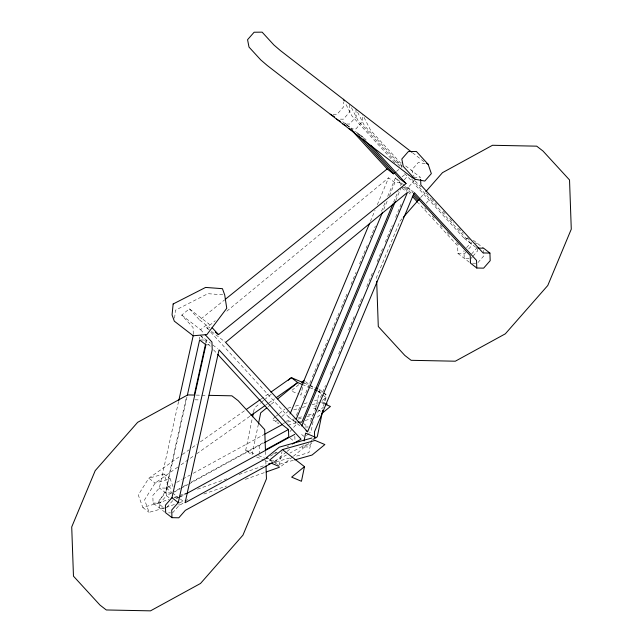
<?xml version="1.0" encoding="UTF-8"?>
<svg xmlns="http://www.w3.org/2000/svg" width="643" height="643" viewBox="0 0 643 643"><rect width="100%" height="100%" fill="white"/><g stroke="black" fill="none" stroke-linecap="round" stroke-linejoin="round"><path stroke-width="0.48" stroke-dasharray="3.21 2.41" d="M174.615 318.172L175.41 310.223L207.866 293.682L222.719 294.783M258.39 424.091L252.016 455.043L245.714 450.172L252.394 417.781M253.599 411.89L254.411 407.959L260.576 402.912M273.701 461.811L279.416 464.222L282.028 451.555M302.572 387.295L300.972 395.075L298.545 394.055M303.199 444.9L302.612 447.737L306.59 444.482M313.077 421.695L310.995 431.815L309.452 433.077M315.641 409.245L319.692 389.602L317.867 388.83M311.517 439.933L308.913 452.608L294.51 456.659M323.558 406.247L325.985 394.472L323.622 392.648M326.017 397.495L324.876 403.024L321.178 401.465L326.017 397.495L322.079 394.448M178.585 401.473L159.376 487.973L152.817 495.448L153.082 503.051L164.889 512.182M153.082 503.051L159.914 503.188L166.473 495.721L166.207 488.117L186.285 397.695M199.298 339.118L199.732 337.165M186.944 397.044L165.669 492.843L159.11 500.318L159.384 507.922L166.215 508.058L172.774 500.592L170.411 498.767M205.816 342.976L206.459 340.083L199.627 339.946M299.751 425.674L288.731 417.154L290.242 413.521M370.4 221.377L375.038 210.253M377.361 204.691L388.573 177.814L394.866 182.684L401.698 182.821L404.415 185.779M296.327 415.45L300.538 405.347M303.609 398.001L309.363 384.201M309.749 383.276L310.907 380.503M312.45 376.798L318.237 362.925M320.937 356.455L327.882 339.809M331.74 330.558L337.527 316.686M337.913 315.761L339.07 312.98M341.385 307.434L347.172 293.562M351.03 284.31L356.045 272.286M359.517 263.968L365.69 249.162M366.076 248.238L367.233 245.465M370.32 238.063L375.343 226.047M381.516 211.242L385.374 201.998M387.689 196.445L395.405 177.95L401.698 182.821L400.541 185.594M383.686 209.481L387.158 201.163M389.473 195.617L394.866 182.684M393.604 202.223L398.226 191.132M395.766 200.487L400.782 188.471M310.465 421.486L315.858 408.546M320.487 397.454L325.503 385.446M330.124 374.355L334.368 364.187M338.604 354.028L344.005 341.087M348.627 329.996L354.414 316.139M358.264 306.896L362.507 296.728M366.743 286.569L372.916 271.78M377.152 261.613L382.553 248.68M385.253 242.21L392.19 225.572M395.662 217.262L401.055 204.321M406.456 191.381L407.992 187.692L414.558 180.217M173.007 486.606L170.194 478.842L155.116 483.078L148.822 478.207L163.901 473.971L168.426 486.47L157.873 503.212L142.802 507.456L138.269 494.949L148.822 478.207L179.14 456.835M404.318 179.831L408.257 175.346M401.955 218.805L400.034 220.991L376.541 277.31L376.613 279.279M420.602 197.578L424.533 193.093M426.237 203.196L430.834 197.964M172.509 512.929L179.067 505.462L184.316 502.585M289.929 431.614L295.828 424.894L295.692 421.093M466.553 247.684L470.491 243.199L410.29 177.564M466.046 252.048L464.736 253.543L457.904 253.406L457.639 245.795L418.4 203.019M468.675 249.058L471.295 246.076L471.166 242.266M471.544 254.041L476.785 248.069L475.434 246.599M471.038 258.414L472.348 256.919M472.999 256.171L477.596 250.939L477.524 249.042M311.63 443.019L308.158 446.973L301.326 446.837L289.905 453.09M477.99 262.537L483.89 255.81L483.689 250.111M208.075 329.216L206.724 327.745L215.236 320.728M226.842 311.156L388.573 177.814M193.294 334.127L193.061 327.472L181.712 315.094L189.372 308.825L208.26 323.437L210.824 326.226M181.712 315.094L200.6 329.706L208.26 323.437M261.347 402.285L263.662 400.388M264.426 399.761L271.362 394.079M268.324 406.601L270.615 404.72M271.386 404.093L275.501 400.718M298.802 384.691L291.166 390.944L297.733 393.709M275.574 416.656L272.021 419.574L278.258 422.202M276.289 416.077L278.62 414.164M279.392 413.529L284.833 409.085M278.017 419.678L275.164 422.009L278.732 423.512M281.763 416.6L287.976 411.512M317.2 404.72L313.205 407.983L315.713 409.044M317.224 412.259L323.453 407.156M319.868 415.105L317.61 416.961L314.781 417.749M286.336 452.005L274.006 462.1L276.369 463.925M287.108 451.37L290.957 448.219M306.373 435.6L308.68 433.704M312.458 439.675L314.66 437.875L314.716 439.507M292.637 456.876L280.308 466.971L277.157 464.535M293.401 456.241L308.817 443.622M313.438 439.836L315.753 437.947M189.372 308.825L199.619 319.997L224.624 299.863M396.53 171.335L398.845 169.471M402.052 176.825L405.138 174.341M182.419 454.521L188.97 449.899M192.249 447.584L197.168 444.12M200.447 441.813L245.513 410.033M261.082 399.054L269.272 393.275M177.798 467.091L155.116 483.078L144.571 499.82L149.096 512.326L164.174 508.083L157.873 503.212L169.205 499.201M181.085 464.768L193.398 456.088M196.686 453.773L250.055 416.142M265.647 405.146L268.091 403.418M268.903 402.848L274.569 398.853M171.528 492.964L165.669 492.843L159.376 487.973L166.207 488.117L172.332 484.758M176.696 482.371L181.937 479.501M182.805 479.019L189.789 475.201M193.278 473.288L263.927 434.604M171.4 493.028L166.473 495.721L169.623 498.156M179.927 488.35L174.719 491.34M183.432 486.438L187.804 484.042M191.309 482.121L263.984 442.328M174.253 492.024L180.378 488.672M181.254 488.19L188.254 484.356M189.13 483.882L263.461 443.18M176.27 498.671L178.023 497.714M178.899 497.232L185.899 493.398M174.896 497.778L178.794 497.851L185.795 494.017M273.476 453.765L277.784 451.41M270.309 456.064L277.334 452.214M287.003 446.925L288.755 445.961M274.095 461.746L286.392 455.011M173.923 497.529L178.65 495.857M179.59 495.528L185.256 493.519M197.53 489.178L226.802 478.81M239.075 474.47L265.511 465.106M166.055 507.415L174.558 504.409M179.276 502.738L183.994 501.066M184.943 500.728L187.772 499.724M203.823 494.041L226.489 486.02M245.369 479.34L265.197 472.316M287.71 408.273L291.552 407.188M295.394 406.111L300.193 404.76M304.026 403.683L308.833 402.333M314.588 400.71L317.473 399.898L320.431 401.152M293.755 409.888L298.561 408.538M302.411 407.453L307.225 406.103M312.04 404.752L320.616 402.333M285.974 421.261L294.631 418.826M298.481 417.749L303.295 416.391M308.101 415.04L313.88 413.417M282.775 423.432L286.617 422.355M287.582 422.081L294.301 420.192M298.135 419.115L301.977 418.03M306.775 416.68L313.495 414.791M287.855 425.328L297.476 422.62M305.176 420.458L311.911 418.561M289.712 458.009L276.273 461.787L272.704 460.284M279.416 464.222L293.819 460.171M333.146 114.245L337.045 114.325L343.603 106.859L343.434 102.1M340.412 119.14L343.346 119.196L349.905 111.729L349.631 104.118M346.714 124.003L349.639 124.067L356.198 116.6L355.925 108.988M350.081 128.817L355.933 128.938L362.491 121.463L362.29 115.764M395.839 162.759L401.69 162.872M413.746 177.347L420.578 177.484L404.053 164.696M401.168 187.547L407.992 187.692L413.505 191.952M404.664 173.425L464.198 238.328L468.096 238.408M475.37 243.295L477.323 243.335M469.085 258.373L464.206 258.277L463.933 250.666M472.452 263.18L477.331 263.284M205.921 344.817L210.8 344.913M196.228 395.099L207.118 395.316M194.909 399.809L200.544 399.93M295.024 422.025L296.978 422.057M305.224 426.968L308.15 427.024L303.432 423.375M168.603 512.849L170.556 512.889M425.2 163.724L418.352 162.422L411.793 169.889L414.044 176.415M304.179 383.059L308.736 384.988M309.653 385.366L315.126 387.681M302.347 384.506L309.01 387.319M309.822 387.657L314.668 389.698M318.148 391.169L322.505 393.002M323.373 393.371L325.985 394.472M321.508 402.711L325.077 404.214M317.996 410.009L321.524 411.496M245.714 450.172L254.845 454.022M258.494 455.557L264.884 458.25M256.573 456.964L263.879 460.042M264.787 460.428L268.444 461.963M342.743 121.752L352.894 129.613M346.529 125.112L351.544 128.134M355.33 131.493L364.139 137.875L366.164 140.086M357.452 133.84L359.959 135.351M360.795 135.858L364.139 137.875M412.589 152.817L424.396 161.956M473.385 240.289L483.616 248.206M401.947 188.158L405.886 191.204M464.198 238.328L476.785 248.069M457.904 253.406L469.711 262.537M319.692 389.602L322.842 392.037M305.554 381.669L309.492 384.715M310.28 385.318L314.21 388.364M318.148 391.41L321.299 393.846M199.619 319.997L209.851 327.914M206.724 327.745L210.655 330.783M211.443 331.394L225.613 342.357M200.166 335.212L210.39 343.129M212.753 344.953L217.479 348.602M301.591 434.499L303.954 436.324M290.306 438.317L294.245 441.355M163.901 473.971L170.194 478.842M168.426 486.47L172.356 489.516M166.207 488.117L171.713 492.377M172.501 492.98L178.794 497.851M180.37 499.072L185.096 502.722M142.802 507.456L149.096 512.326M400.967 163.41L370.698 130.408L362.668 114.735M402.068 166.609L364.396 125.538L356.375 109.865M415.233 180.956L420.659 186.872M426.084 192.787L429.476 196.485M431.509 198.703L436.91 204.595M442.995 211.226L446.379 214.915M449.754 218.596L453.813 223.017M458.539 228.177L463.273 233.337M467.324 237.757L470.033 240.699M399.809 166.143L358.103 120.667L350.965 106.73M394.858 162.735L351.809 115.796L345.114 102.735M357.838 133.005L359.863 135.215M407.992 187.692L412.742 192.86M405.09 186.518L412.549 194.652M424.734 207.93L426.084 209.409M432.168 216.04L434.194 218.25M440.278 224.881L442.304 227.092M447.038 232.244L450.413 235.933M456.498 242.564L459.198 245.513M345.243 123.263L348.627 126.952M395.405 177.95L401.489 184.589M404.198 187.539L411.641 195.649M210.775 332.166L288.731 417.154M200.6 329.706L203.935 333.347M200.833 335.943L210.269 346.231M213.637 349.905L217.004 353.57M401.762 164.777L401.859 167.63M294.832 436.259L294.968 440.061M265.479 451.362L265.68 457.069M265.824 460.991L265.961 464.953M259.153 445.543L259.418 453.146M179.003 503.557L179.067 505.462"/><path stroke-width="0.96" d="M252.595 416.801L253.398 412.87M258.582 423.15L260.704 412.83L266.789 407.855M303.665 381.998L303.978 380.447L301.76 382.272M304.01 440.969L305.626 433.117L315.424 437.248L314.66 437.875L314.451 431.895L414.293 192.554L476.527 260.407L476.793 268.01L483.624 268.147L490.183 260.68L489.918 253.077L483.616 248.206L477.765 248.085M304.469 466.649L301.454 481.269L291.657 477.138L304.469 466.649L282.43 449.602L269.618 460.091L272.069 461.127M322.754 410.178L317.288 436.685L315.753 437.947M178.802 400.501L193.334 335.075M187.378 395.083L199.627 339.946L205.921 344.817L171.962 497.714L165.404 505.189L165.677 512.793L171.97 517.663L178.802 517.8L185.361 510.333L273.219 462.229M205.599 343.941L194.25 395.059L187.676 394.923L137.658 422.314L95.212 470.636L71.719 526.955L73.471 576.168L100.003 605.095L106.304 609.966L150.502 610.85L200.52 583.458L242.966 535.137L266.459 478.818L266.001 465.942M171.97 517.663L171.705 510.052L178.264 502.585L212.222 349.688L211.949 342.076L205.27 334.802M290.242 413.521L369.629 223.225M296.182 419.252L382.529 212.254M392.833 204.072L301.856 422.162L297.95 422.081M301.704 425.963L395.381 201.412M307.619 431.758L407.461 192.418L225.613 342.357L307.619 431.758L306.044 430.545M403.241 217.342L419.284 199.073M425.819 191.638L442.48 172.67L492.498 145.278L536.696 146.162L542.997 151.033L569.529 179.96L571.281 229.173L547.788 285.484L505.342 333.813L455.324 361.205L411.126 360.313L404.825 355.442L378.293 326.523L376.685 281.24M288.313 380.198L291.4 377.674L304.179 383.059M277.663 398.949L297.693 382.545L302.347 384.506M322.127 413.256L330.422 406.464L325.961 404.592M225.404 299.228L387.15 168.948L393.444 173.819L394.987 172.573M215.357 332.174L218.507 334.609L406.038 183.56L370.89 145.246M246.333 409.454L260.262 399.633M270.912 392.117L291.4 377.674L297.693 382.545L276.168 397.728M250.874 415.563L264.836 405.717M264.795 434.129L282.173 424.621L288.466 429.492L288.739 437.095L265.455 449.843M264.321 442.705L288.466 429.492M186.671 493.543L294.759 434.363M266.797 457.993L185.096 502.722L219.054 349.824L301.061 439.233L292.276 444.04M268.34 464.101L270.229 463.434M266.146 471.986L279.359 467.3M311.919 437.987L279.279 447.166L266.467 457.655L268.252 458.411M282.43 449.602L315.07 440.423L324.868 444.554L312.056 455.043L294.775 459.906M489.918 253.077L483.086 252.94L420.852 185.088L420.651 179.381M209.104 395.357L231.874 395.815L238.175 400.685L264.707 429.604L265.446 450.413M415.008 179.212L424.79 181.069L431.349 173.602L428.134 164.278L416.383 151.467L408.377 151.547L401.819 159.014L403.257 166.4L415.008 179.212L412.067 177.5L267.255 65.49L260.753 59.903L249.002 47.084L247.563 39.697L254.122 32.23L262.127 32.15L273.878 44.962L280.372 50.548L411.801 152.214M316.043 388.059L317.867 388.83M314.668 389.698L317.28 390.799M325.679 403.362L327.271 404.029M271.177 463.121L278.483 466.199M426.655 163.418L428.134 164.278M330.213 114.189L334.392 116.713M336.514 119.059L340.686 121.583M342.807 123.93L345.315 125.441M349.101 128.801L354.116 131.823M406.038 183.56L399.737 178.69L363.247 138.904M476.793 268.01L470.499 263.148L470.226 255.536L413.417 193.599M171.962 497.714L178.264 502.585M358.979 136.244L393.444 173.819M413.232 195.392L417.974 200.568M351.327 129.894L387.15 168.948M412.316 196.388L417.725 202.288M212.102 327.625L218.507 334.609M217.68 354.309L282.173 424.621M343.338 99.247L344.23 100.991M173.152 303.978L172.051 314.901L174.309 321.154L193.205 335.767L206.893 334.577L226.754 308.294L224.704 294.928L222.438 288.675L205.599 287.429L173.152 303.978"/></g></svg>
